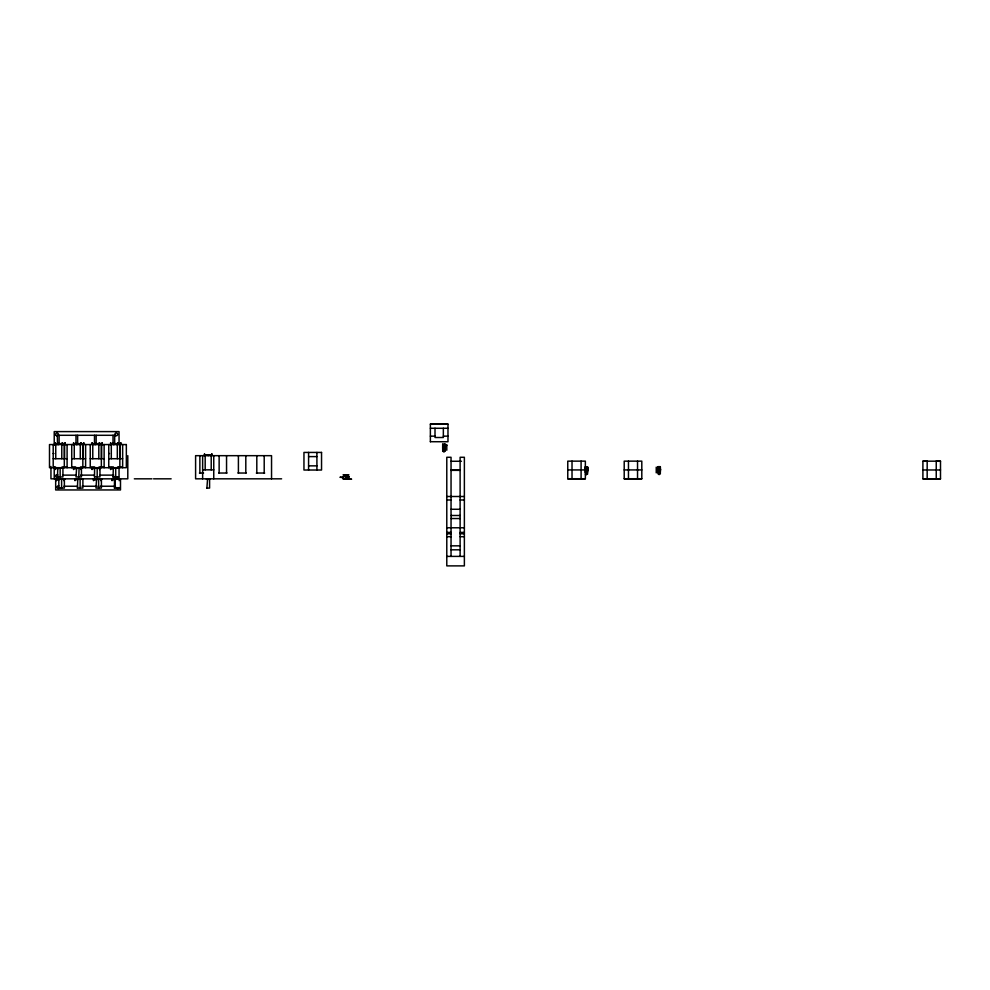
<?xml version="1.0" encoding="UTF-8"?>
<svg xmlns="http://www.w3.org/2000/svg" width="990" height="990" viewBox="0 0 990 990"><rect width="100%" height="100%" fill="white"/><g stroke="black" fill="none" stroke-linecap="round" stroke-linejoin="round"><path stroke-width="1.49" d="M55.329 467.701L55.056 469.087M56.789 478.826L56.504 480.212M73.854 467.701L73.569 469.087M75.302 478.826L75.017 480.212M92.367 467.701L92.095 469.087M93.815 478.826L93.543 480.212M110.892 467.701L110.608 469.087M112.34 478.826L112.056 480.212M587.949 469.507L587.577 470.782M660.689 469.371L660.318 470.634M62.184 443.161L62.184 444.56L62.457 443.161M64.969 443.161L64.969 444.56L65.241 443.161M80.71 443.161L80.697 444.56L80.982 443.161M83.482 443.161L83.482 444.56L83.754 443.161M102.007 443.161L101.995 444.56L102.279 443.161M117.748 443.161L117.736 444.56L118.02 443.161M120.52 443.161L120.52 444.56L120.792 443.161M211.625 454.286L211.625 455.672L211.897 454.286M99.235 443.161L99.223 444.56L99.495 443.161M660.132 467.8L660.318 469.161M430.378 441.75L430.378 424.116L447.975 424.116L447.975 441.75L430.378 441.713M430.378 424.19L447.975 424.19M430.378 428.274L447.975 428.274M115.706 435.291L57.37 435.291L57.457 443.446L59.115 443.446L59.115 435.291M430.378 436.157L435.006 436.157M443.347 436.157L447.975 436.157M55.056 443.161L55.329 444.56M57.828 443.161L58.113 444.56M73.569 443.161L73.854 444.56M76.354 443.161L76.626 444.56M92.095 443.161L92.367 444.56M94.867 443.161L95.151 444.56L95.151 443.161M110.608 443.161L110.892 444.56M113.392 443.161L113.664 444.56M56.442 443.631L63.855 443.631M74.968 443.631L82.368 443.631M93.481 443.631L100.893 443.631M111.994 443.631L119.406 443.631M442.716 444.312L442.716 449.361M442.716 445.005L445.116 444.968M444.931 445.512L446.787 445.55M442.716 445.748L444.931 445.748M442.716 446.775L442.716 448.037M443.916 447.814L445.116 447.728M445.116 449.175L443.916 449.274L443.916 452.071L444.287 449.274M444.931 450.376L445.116 444.411M442.716 451.007L444.931 451.007M53.2 453.531L53.943 453.531M108.764 453.531L109.506 453.531M204.497 454.286L204.769 455.672M205.883 454.757L210.511 454.757M308.583 456.6L316.911 456.6M53.2 458.717L64.313 458.717M67.097 458.717L64.548 458.717L64.548 444.56M71.725 458.717L82.838 458.717M85.61 458.717L83.073 458.717L83.073 444.56M90.239 458.717L101.351 458.717M104.123 458.717L101.586 458.717L101.586 444.56M108.764 458.717L119.864 458.717M122.649 458.717L120.099 458.717L120.099 444.56M451.044 461.266L461.451 461.266M922.903 461.266L927.172 461.266M936.243 461.266L940.5 461.266M308.583 465.857L316.911 465.857M585.362 466.81L587.577 466.81L587.577 474.111L585.362 474.111M53.67 466.958L55.514 466.958M61.999 466.958L63.855 466.958M64.783 466.958L66.627 466.958M72.183 466.958L74.04 466.958M74.968 466.958L75.648 466.958M80.512 466.958L82.368 466.958M83.296 466.958L85.152 466.958M90.709 466.958L92.553 466.958M93.481 466.958L94.644 466.958M99.037 466.958L100.893 466.958M101.809 466.958L103.665 466.958M109.222 466.958L111.078 466.958M111.994 466.958L113.392 466.958M117.55 466.958L119.406 466.958M120.334 466.958L122.178 466.958M660.318 466.933L660.318 471.97M587.577 467.082L587.577 472.119M657.904 467.206L660.318 467.206M585.177 467.354L587.577 467.354M585.177 467.738L587.577 467.763M56.913 468.171L63.385 468.171M75.426 468.171L81.91 468.171M93.939 468.171L100.423 468.171M112.464 468.171L118.949 468.171M658.09 468.357L660.318 468.357M56.442 468.629L58.163 468.629M74.968 468.629L76.812 468.629M93.481 468.629L94.632 468.629M111.994 468.629L113.157 468.629M585.362 468.505L587.577 468.505M57.779 468.815L57.457 476.957L62.927 476.957L62.927 468.171M76.577 468.815L75.983 476.957L81.44 476.957L81.44 468.171M79.076 468.815L78.755 476.957M94.594 468.815L94.496 476.957M113.33 468.815L113.021 476.957M585.362 468.852L587.577 468.852M657.904 468.802L660.318 468.802M80.722 469.087L80.697 467.701L80.982 469.087M202.641 469.842L213.753 469.842M585.362 469.706L585.362 472.515M451.044 470.064L460.115 470.064M567.765 469.928L585.362 469.928M624.207 469.928L641.805 469.928M922.903 469.978L940.5 469.978M451.044 470.349L460.115 470.349M585.177 470.498L586.377 470.572M657.904 470.349L659.117 470.423M660.318 470.869L660.132 472.218M657.904 471.797L659.117 471.896L659.117 474.68L658.746 471.896M585.362 472.044L586.377 472.044L586.377 474.829L586.006 472.044M658.09 472.812L657.904 467.02M199.411 473.034L203.569 473.034M218.679 473.034L227.007 473.034M237.947 473.034L246.275 473.034M256.336 473.034L264.676 473.034M343.134 474.755L348.876 474.755M62.519 475.126L76.082 475.126M80.611 475.126L94.174 475.126M100.2 475.126L113.763 475.126M342.998 476.413L349.012 476.413L349.012 478.826M349.012 476.598L342.862 476.598L342.862 478.826L351.611 479.197L343.456 478.826M94.409 476.957L99.965 476.957L99.965 468.171M112.922 476.957L118.478 476.957M342.862 477.254L339.941 477.254L342.862 477.625M567.765 478.727L585.362 478.727L585.362 461.142L567.765 461.142L567.765 478.826L585.362 478.789M624.207 478.727L641.805 478.727L641.805 461.142L624.207 461.142L624.207 478.826L641.805 478.789M922.903 478.776L940.5 478.776L940.5 461.179L922.903 461.179L922.903 478.826L940.5 478.826M134.331 478.826L151.928 478.826M153.549 478.826L171.134 478.826M281.606 478.826L195.599 478.826L195.599 455.672L271.545 455.672L271.545 478.826M58.36 479.284L64.833 479.284M76.873 479.284L83.358 479.284M95.399 479.284L101.871 479.284M113.912 479.284L120.396 479.284M206.341 479.284L210.053 479.284M57.89 479.754L59.053 479.754M76.416 479.754L77.567 479.754M94.929 479.754L96.649 479.754M113.454 479.754L115.298 479.754M77.74 479.94L77.43 488.082M96.55 479.94L95.943 488.082L101.413 488.082L101.413 479.284M115.409 479.94L114.469 479.94L114.469 488.082M207.504 479.94L206.898 488.082M100.683 480.212L100.671 478.826L100.943 480.212M119.196 480.682L119.468 478.826M63.966 486.239L77.542 486.239M82.059 486.239L97.131 486.239M100.139 486.239L115.211 486.239L115.211 480.113M77.344 488.082L82.888 488.082L82.888 479.284M114.37 488.082L119.926 488.082M206.811 488.082L209.583 488.082L209.583 479.284M446.787 496.497L464.372 496.497M446.787 499.987L451.044 499.987M460.115 499.987L464.372 499.987M451.044 509.268L460.115 509.268M451.044 515.493L460.115 515.493M451.044 518.537L460.115 518.537M446.787 527.781L464.372 527.781M446.787 532.41L451.044 532.41M460.115 532.41L464.372 532.41M446.787 533.783L451.044 533.783M460.115 533.783L464.372 533.783M446.787 536.704L451.044 536.704M460.115 536.704L464.372 536.704M451.044 545.837L460.115 545.837M451.044 549.821L460.115 549.821M446.787 556.392L464.372 556.392M442.889 449.237L442.889 448.247M936.243 461.179L936.243 478.776M927.172 461.179L927.172 478.776M659.117 468.703L659.117 471.488L658.746 468.703M656.246 467.156L656.246 472.861M637.535 461.142L637.535 478.727M628.464 461.142L628.464 478.826M586.377 468.852L586.377 471.636L586.006 468.852M585.177 467.169L585.177 467.911M581.093 461.142L581.093 478.727M572.022 461.142L572.022 478.826M460.115 556.392L460.115 457.281L464.372 457.281L464.372 565.884L446.787 565.884L446.787 457.281L451.044 457.281L451.044 556.392M446.787 444.547L446.787 450.252M443.347 428.249L443.347 437.506L435.006 437.506L435.006 428.249M442.901 445.178L442.901 446.539M347.515 476.598L347.515 478.826M346.512 474.755L346.512 476.598M346.005 476.413L346.005 479.197M345.498 474.755L345.498 476.598M316.911 452.43L316.911 470.027M308.583 452.43L308.583 470.027M264.206 455.672L264.206 473.034M256.806 455.672L256.806 473.034M245.805 455.672L245.805 473.034M238.404 455.672L238.404 473.034M226.549 455.672L226.549 473.034M219.137 455.672L219.137 473.034M213.753 455.672L213.753 478.826M211.897 455.672L211.897 453.828L211.625 455.202M211.217 455.672L211.217 469.842M208.197 454.757L208.197 455.672M205.178 455.672L205.178 469.842M204.769 455.202L204.497 453.828L204.497 455.672M202.641 455.672L202.641 478.826M199.869 455.672L199.869 473.034M127.797 455.672L127.797 478.826L50.948 478.826L50.948 466.476M122.649 444.56L122.649 467.701M120.792 444.56L120.792 442.703L120.52 444.077M120.495 479.284L120.495 489.951L55.675 489.951L55.675 479.284M119.864 444.56L119.864 467.701M119.048 443.792L119.048 431.603L54.227 431.603L54.227 445.314M119.048 466.637L119.048 478.826M118.02 444.56L118.02 442.703L117.736 444.077M117.327 444.56L117.327 458.717M117.092 443.631L117.092 444.56M115.706 468.171L115.706 476.957M114.667 435.291L114.667 443.446L113.021 443.446L113.021 435.291M114.308 443.631L114.308 444.56M113.664 444.027L113.392 442.703L113.392 444.56M112.34 479.308L112.056 480.682L112.056 478.826M111.301 444.56L111.301 458.717M110.892 444.077L110.608 442.703L110.608 444.56M110.892 468.183L110.608 469.557L110.608 467.701M108.764 444.56L108.764 467.701M104.123 444.56L104.123 467.701M102.279 444.56L102.279 442.703L101.995 444.077M101.351 444.56L101.351 467.701M100.943 478.826L100.943 480.682L100.671 479.308M99.495 444.56L99.495 442.703L99.223 444.077M99.495 467.701L99.495 469.557M98.814 444.56L98.814 458.717M98.567 443.631L98.567 444.56M98.629 479.284L98.629 488.082M97.181 468.171L97.181 476.957M96.154 435.291L96.154 443.446L94.496 443.446L94.496 435.291M95.795 443.631L95.795 444.56M95.151 444.027L94.867 442.703L94.867 444.56M93.815 479.308L93.543 480.682L93.543 478.826M92.775 444.56L92.775 458.717M92.367 444.077L92.095 442.703L92.095 444.56M92.367 468.183L92.095 469.557L92.095 467.701M90.239 444.56L90.239 467.701M85.61 444.56L85.61 467.701M83.754 444.56L83.754 442.703L83.482 444.077M82.838 444.56L82.838 467.701M80.982 444.56L80.982 442.703L80.697 444.077M80.982 467.701L80.982 469.557L80.697 468.183M80.289 444.56L80.289 458.717M80.054 443.631L80.054 444.56M80.116 479.284L80.116 488.082M77.641 435.291L77.641 443.446L75.983 443.446L75.983 435.291M77.282 443.631L77.282 444.56M76.626 444.027L76.354 442.703L76.354 444.56M75.302 479.308L75.017 480.682L75.017 478.826M74.262 444.56L74.262 458.717M73.854 444.077L73.569 442.703L73.569 444.56M73.854 468.183L73.569 469.557L73.569 467.701M71.725 444.56L71.725 467.701M67.097 444.56L67.097 467.701M65.241 444.56L65.241 442.703L64.969 444.077M64.313 444.56L64.313 467.701M64.375 479.284L64.375 488.082L58.818 488.082L58.818 479.284M63.917 478.826L63.917 480.682M62.457 444.56L62.457 442.703L62.184 444.077M61.776 444.56L61.776 458.717M61.603 479.284L61.603 488.082M61.541 443.631L61.541 444.56M60.143 468.171L60.143 476.957M58.756 443.631L58.756 444.56M58.113 444.027L57.828 442.703L57.828 444.56M56.789 479.308L56.504 480.682L56.504 478.826M55.749 444.56L55.749 458.717M55.329 444.077L55.056 442.703L55.056 444.56M55.329 468.183L55.056 469.557L55.056 467.701M54.227 466.637L54.227 478.826M53.2 444.56L53.2 467.701M117.464 476.747A1.386 1.386 0 0 1 115.063 476.747M58.212 476.747A1.386 1.386 0 0 1 56.207 477.18A1.386 1.386 0 0 1 55.947 475.15A1.386 1.386 0 0 1 57.989 475.064M119.06 487.525A1.386 1.386 0 0 1 116.375 487.525M59.796 487.525A1.386 1.386 0 0 1 58.101 488.503A1.386 1.386 0 0 1 57.111 486.808A1.386 1.386 0 0 1 58.818 485.83M444.931 444.04L442.716 444.04L442.716 451.341L444.931 451.341L444.931 444.04M126.349 444.56L49.5 444.56L49.5 467.701L126.349 467.701L126.349 444.56M444.287 446.082L443.916 448.878L444.287 446.082M321.54 452.43L303.955 452.43L303.955 470.027L321.54 470.027L321.54 452.43M660.318 466.661L658.09 466.661L658.09 473.963L660.318 473.963L660.318 466.661M115.57 435.588A1.386 1.386 0 0 0 117.649 434.375A1.386 1.386 0 0 0 115.57 433.175A1.386 1.386 0 0 0 115.57 435.588M56.319 435.588A1.386 1.386 0 0 0 58.398 434.375A1.386 1.386 0 0 0 56.319 433.175A1.386 1.386 0 0 0 56.319 435.588"/></g></svg>
